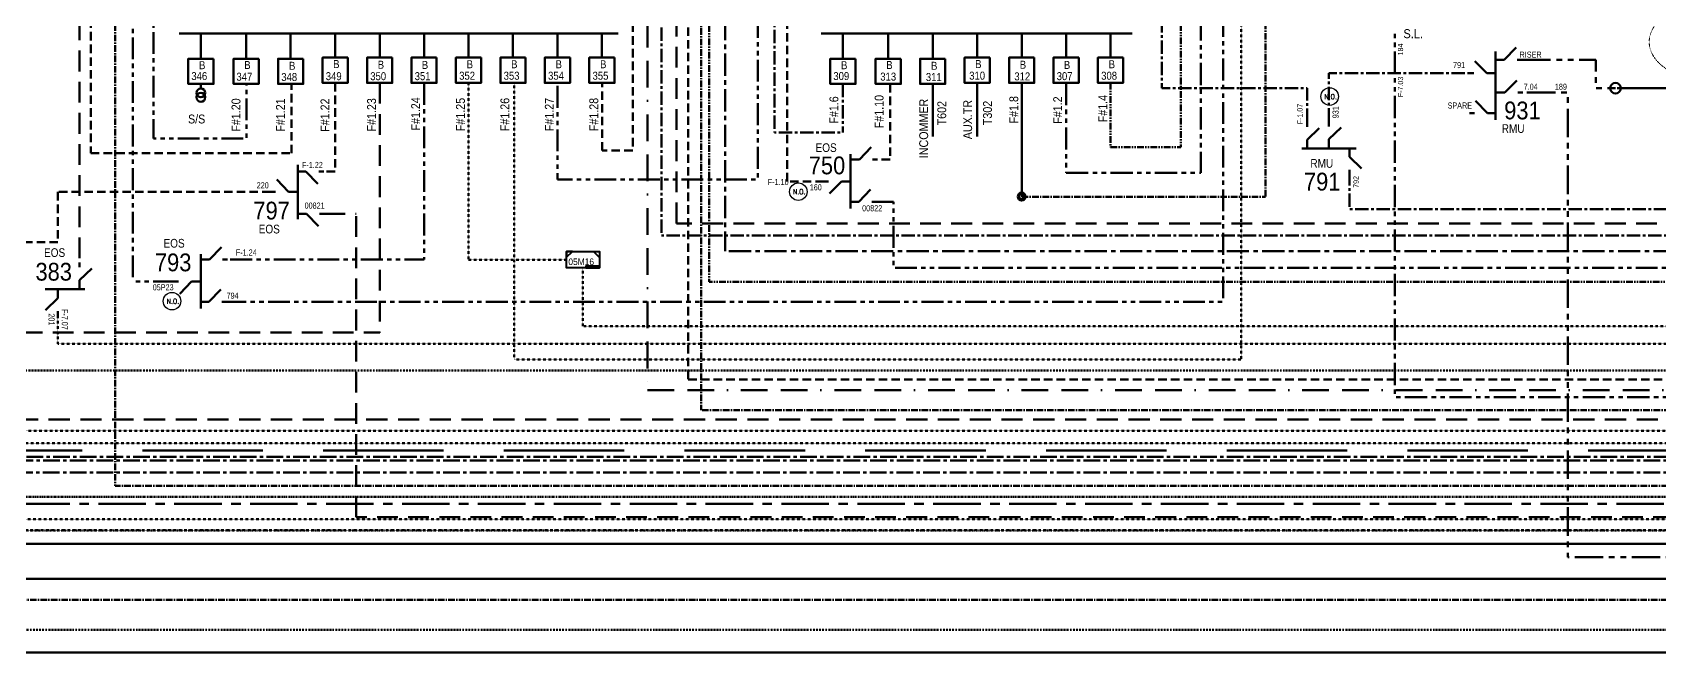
# Model space of a CAD drawing. Header units: metres. Extents: x 65984 to 144644, y -19036 to 23726.
# Drawn here: x 117662 to 118576, y 19808 to 20156 of the extents above; entities that cross this region are included whole.
import ezdxf
from ezdxf.enums import TextEntityAlignment as Align

# ---------------------------------------------------------------- set-up
doc = ezdxf.new("R2010")
doc.units = ezdxf.units.M
doc.header["$MEASUREMENT"] = 0
for name, pattern in [('( Border )', [1.75, 0.5, -0.25, 0.5, -0.25, 0, -0.25]), ('( Center )', [2, 1.25, -0.25, 0.25, -0.25]), ('( Phantom )', [2.5, 1.25, -0.25, 0.25, -0.25, 0.25, -0.25]), ('DGN Style 3', [0.013877, 0, -0.013877]), ('DGN Style 4', [1.6, 0.8, -0.4, 0, -0.4]), ('DGN Style 6', [1.9, 0.7, -0.4, 0, -0.4, 0, -0.4]), ('DGN Style 7', [2, 0.9, -0.4, 0.3, -0.4]), ('HIDDEN2', [2381.25, 1587.5, -793.75])]:
    doc.linetypes.add(name, pattern=pattern)
doc.layers.get('0').update_dxf_attribs({"color": 95, "lineweight": 40})
for name, color, linetype, lineweight in [('ABS NUMBER', 112, 'Continuous', 30), ('CONTRACTOR NAME', 95, 'Continuous', 40), ('d_eos', 111, 'Continuous', 40), ('d_eos no', 121, 'Continuous', 40), ('d_switch', 95, 'Continuous', 40), ('d_tf no', 6, 'Continuous', 40), ('d_tf_200', 1, 'Continuous', 40), ('d_ug cable', 95, 'Continuous', 40), ('d_ug main line', 95, 'Continuous', 40), ('d_unit sub', 7, 'Continuous', 40), ('FDR  1  16', 234, 'Continuous', 40), ('fedr no', 95, 'Continuous', 40), ('GRID STATION 01', 7, 'Continuous', 40), ('Level 37', 7, 'Continuous', 0), ('O H MAIN FEEDER', 4, 'Continuous', 100), ('SW N O', 114, 'Continuous', 30)]:
    doc.layers.add(name, color=color, linetype=linetype, lineweight=lineweight)
doc.styles.add('Style-Arial', font='arial.ttf')
doc.styles.add('Style-ENGINEERING', font='ENGINEERING.shx')
doc.styles.add('Style-msdefault', font='msdefault.shx')
doc.styles.add('Style-STANDARD', font='STANDARD.shx')

# ---------------------------------------------------------------- blocks, each defined once
blk = doc.blocks.new('TFU_37')
at = {"layer": 'd_tf_200', "color": 7, "linetype": 'Continuous', "lineweight": 100}
blk.add_line((0, 10), (0, 0), dxfattribs=at)
for centre in [(0, 30), (0, 20)]:
    blk.add_circle(centre, 10, dxfattribs=at)
blk = doc.blocks.new('*U892')
at = {"layer": 'SW N O', "color": 3}
blk.add_circle((0, 0), 16.8, dxfattribs=at)
at = {"layer": 'SW N O', "color": 3, "style": 'Style-STANDARD'}
blk.add_text('N.O.', height=9.6, dxfattribs=at).set_placement((1.7, -0.2), align=Align.MIDDLE_CENTER)
blk = doc.blocks.new('*U900')
at = {"layer": 'd_eos', "color": 7, "linetype": 'Continuous', "lineweight": 211, "ltscale": 0.625574}
for p, q in [((0.15, -13.36), (0.15, 17.24)), ((0.15, 13.44), (4.71, 13.44)), ((4.71, 13.44), (11.37, 6.58)), ((12, 13.44), (14.77, 13.44)), ((-12.36, 1.97), (-15.13, 1.97)), ((-5.07, 1.97), (-11.73, 8.84)), ((-0.51, 1.97), (-5.07, 1.97)), ((0.51, -10.36), (5.07, -10.36)), ((5.07, -10.36), (11.73, -17.22)), ((12.36, -10.36), (15.13, -10.36))]:
    blk.add_line(p, q, dxfattribs=at)
blk = doc.blocks.new('*U901')
at = {"layer": 'd_eos', "color": 7, "linetype": 'Continuous', "lineweight": 211, "ltscale": 0.625574}
for p, q in [((0.15, 13.35), (0.15, -17.25)), ((0.51, 10.35), (5.06, 10.35)), ((5.06, 10.35), (11.73, 17.21)), ((12.36, 10.35), (15.13, 10.35)), ((-12.37, -1.98), (-15.14, -1.98)), ((-5.07, -1.98), (-11.74, -8.85)), ((-0.52, -1.98), (-5.07, -1.98)), ((4.7, -13.45), (11.36, -6.59)), ((0.15, -13.45), (4.7, -13.45)), ((12, -13.45), (14.76, -13.45))]:
    blk.add_line(p, q, dxfattribs=at)
blk = doc.blocks.new('TF_8')
at = {"color": 0, "linetype": 'ByBlock', "lineweight": -2}
blk.add_line((6.3, 4.95), (9.9, 1.35), dxfattribs=at)
blk.add_3dface([(-10.1, 4.95), (9.9, 4.95), (9.9, -5.05), (-10.1, -5.05)], dxfattribs=at)
blk = doc.blocks.new('*U2404')
at = {"layer": 'd_unit sub', "color": 30, "linetype": 'Continuous', "lineweight": 40, "flags": 128}
for points in [[(-9.48, 1.38), (-6.07, 4.73), (-9.48, 4.73)], [(9.49, 1.32), (6.02, 4.73), (9.5, 4.73)]]:
    blk.add_lwpolyline(points, close=True, dxfattribs=at)
at = {"layer": 'd_unit sub', "color": 30, "linetype": 'Continuous', "lineweight": 40, "xscale": 0.94866334575076, "yscale": 0.94866334575076, "zscale": 0.4380515265747434, "rotation": 359.9999999999999}
blk.add_blockref('TF_8', (0.1, 0.04), dxfattribs=at)
blk = doc.blocks.new('*U3757')
at = {"layer": 'd_eos', "color": 7, "linetype": 'Continuous', "lineweight": 211, "ltscale": 0.625574}
for p, q in [((4.8, 13.47), (11.46, 20.34)), ((-5.11, 5.84), (-11.77, 12.7)), ((-0.12, 18.13), (-0.12, -20.3)), ((0.25, 13.47), (4.8, 13.47)), ((12.1, 13.47), (14.87, 13.47)), ((-12.4, 5.84), (-15.17, 5.84)), ((-0.55, 5.84), (-5.11, 5.84)), ((5.1, -5.03), (11.76, 1.83)), ((0.55, -5.04), (5.1, -5.04)), ((12.4, -5.04), (15.17, -5.04)), ((-11.97, -16.51), (-14.74, -16.51)), ((-4.67, -16.5), (-11.33, -9.64)), ((-0.12, -16.51), (-4.67, -16.51))]:
    blk.add_line(p, q, dxfattribs=at)

msp = doc.modelspace()

# ---------------------------------------------------------------- linework, layer by layer
at = {"color": 1, "linetype": 'DGN Style 3', "lineweight": 140, "flags": 128}
msp.add_lwpolyline([(125582.62, 22197.14), (125784.7, 22197.14), (125784.7, 19882.81), (116946.75, 19882.81), (116946.75, 20259.6), (116860.93, 20259.72)], dxfattribs=at)
at = {"color": 3, "linetype": 'DGN Style 3', "lineweight": 140, "flags": 128}
msp.add_lwpolyline([(116807.75, 20242.14), (116807.75, 20219.48), (116935.18, 20219.48), (116935.18, 19876.71), (125825.53, 19876.71), (125825.53, 22095.41), (125562.34, 22095.41)], dxfattribs=at)
at = {"color": 1, "linetype": 'DGN Style 4', "lineweight": 70, "flags": 128}
msp.add_lwpolyline([(128559.87, 20572.74), (128559.87, 20579.03), (128073.94, 20579.03), (128073.94, 21718.25), (128073.94, 21718.25), (125710.48, 21718.25), (125710.48, 19820.77), (115844.17, 19820.77), (115844.17, 19939.02)], dxfattribs=at)
at = {"layer": 'CONTRACTOR NAME', "color": 30, "lineweight": 211, "ltscale": 0.498271, "flags": 128}
for points in [[(117978.38, 20024.1), (117972.96, 20024.1), (117972.96, 20025.09), (117978.38, 20025.09)], [(117980.38, 20024.1), (117978.38, 20024.1), (117978.38, 20025.09), (117980.38, 20025.09)]]:
    msp.add_lwpolyline(points, close=True, dxfattribs=at)
at = {"layer": 'd_eos', "color": 7, "linetype": 'Continuous', "lineweight": 211, "ltscale": 0.625574}
for p, q in [((118378.32, 20103.37), (118378.32, 20106.14)), ((118378.32, 20096.08), (118385.18, 20102.74)), ((118390.65, 20103.67), (118390.65, 20106.44)), ((118390.65, 20096.38), (118397.51, 20103.04)), ((118126.59, 20085.07), (118133.25, 20091.93)), ((118375.32, 20091.16), (118405.91, 20091.16)), ((118378.32, 20091.52), (118378.32, 20096.08)), ((118390.65, 20091.82), (118390.65, 20096.38)), ((118402.12, 20091.16), (118402.12, 20086.6)), ((118121.67, 20088.07), (118121.67, 20057.47)), ((118122.03, 20085.07), (118126.59, 20085.07)), ((118133.88, 20085.07), (118136.65, 20085.07)), ((118402.12, 20086.6), (118408.98, 20079.94)), ((118109.16, 20072.73), (118106.39, 20072.73)), ((118116.45, 20072.73), (118109.79, 20065.87)), ((118121.01, 20072.74), (118116.45, 20072.73)), ((118402.12, 20079.31), (118402.12, 20076.54)), ((118126.23, 20061.27), (118132.89, 20068.13)), ((118121.67, 20061.26), (118126.23, 20061.26)), ((118133.52, 20061.26), (118136.29, 20061.26)), ((117688.12, 20024.46), (117688.12, 20027.22)), ((117688.12, 20017.16), (117694.98, 20023.82)), ((117688.12, 20012.61), (117688.12, 20017.16)), ((117691.12, 20012.24), (117668.84, 20012.24)), ((117675.79, 20011.58), (117675.79, 20007.02)), ((117675.79, 20007.02), (117668.92, 20000.36)), ((117675.79, 19999.73), (117675.79, 19996.96))]:
    msp.add_line(p, q, dxfattribs=at)
at = {"layer": 'd_ug cable', "color": 7, "linetype": 'Continuous', "lineweight": 158}
for p, q in [((118167.81, 20127.51), (118167.81, 20098.04)), ((118192.81, 20128.11), (118192.81, 20098.04))]:
    msp.add_line(p, q, dxfattribs=at)
at = {"layer": 'd_ug cable', "color": 98, "linetype": 'Continuous', "lineweight": 158}
msp.add_line((118217.88, 20128.11), (118217.88, 20064.11), dxfattribs=at)
at = {"layer": 'd_ug cable', "color": 11, "linetype": 'DGN Style 3', "lineweight": 100, "flags": 128}
msp.add_lwpolyline([(116936.07, 20791.07), (116989.75, 20791.07), (116989.75, 20008.05), (117030.6, 20008.05), (117030.6, 19932.59), (125125.2, 19932.59), (125125.2, 22069.98), (125473.72, 22069.98)], dxfattribs=at)
at = {"layer": 'd_ug cable', "color": 30, "linetype": 'DGN Style 3', "lineweight": 140, "flags": 128}
for points in [[(123535.66, 20621.08), (123496.41, 20621.08), (123496.41, 19991.38), (117971.14, 19991.38), (117971.14, 20024.1)], [(117961.9, 20028.73), (117906.79, 20028.73), (117906.79, 20128.11)]]:
    msp.add_lwpolyline(points, dxfattribs=at)
at = {"layer": 'd_ug cable', "color": 234, "linetype": 'DGN Style 3', "lineweight": 158, "flags": 128}
msp.add_lwpolyline([(118824.92, 20529.48), (118824.92, 19925.6), (117333.78, 19925.6), (117333.78, 19949.75)], dxfattribs=at)
at = {"layer": 'd_ug cable', "color": 3, "linetype": 'HIDDEN2', "lineweight": 200, "ltscale": 0.003}
msp.add_lwpolyline([(118106.65, 20072.73), (118086.08, 20072.73), (118086.08, 20304.69), (118134.96, 20304.69), (118134.96, 20442.44), (118097.37, 20442.44)], dxfattribs=at)
at = {"layer": 'd_ug cable', "color": 111, "linetype": 'DGN Style 3', "lineweight": 158, "flags": 128}
for points in [[(118615.69, 20404.5), (118423.9, 20404.5), (118423.9, 20341.7), (118341.29, 20341.7), (118341.29, 19972.63)], [(118341.29, 19972.63), (117932.4, 19972.63), (117932.4, 20128.11)]]:
    msp.add_lwpolyline(points, dxfattribs=at)
at = {"layer": 'd_ug cable', "color": 98, "linetype": 'HIDDEN2', "lineweight": 140, "ltscale": 0.003}
msp.add_lwpolyline([(117788.47, 20300.38), (117788.47, 20259.32), (118030.35, 20259.32), (118030.35, 19961.35)], dxfattribs=at)
at = {"layer": 'd_ug cable', "color": 114, "linetype": 'HIDDEN2', "lineweight": 200, "ltscale": 0.003}
msp.add_lwpolyline([(117910.99, 20307.52), (117910.99, 20290.07), (117999.13, 20290.07), (117999.13, 20090.01), (117981.98, 20090.01), (117981.98, 20128.11)], dxfattribs=at)
at = {"layer": 'd_ug cable', "color": 20, "linetype": 'HIDDEN2', "lineweight": 158, "ltscale": 0.003}
msp.add_lwpolyline([(117694.45, 20185.31), (117694.45, 20088.52), (117807.36, 20088.52), (117807.36, 20127.51)], dxfattribs=at)
at = {"layer": 'd_ug cable', "color": 1, "linetype": 'HIDDEN2', "lineweight": 200, "ltscale": 0.003}
msp.add_lwpolyline([(117831.8, 20128.11), (117831.8, 20078.31), (117825.44, 20078.31)], dxfattribs=at)
at = {"layer": 'd_ug cable', "color": 6, "linetype": 'HIDDEN2', "lineweight": 200, "ltscale": 0.003}
msp.add_lwpolyline([(118143.85, 20127.51), (118143.85, 20085.07), (118136.65, 20085.07)], dxfattribs=at)
at = {"layer": 'd_ug cable', "color": 157, "linetype": 'HIDDEN2', "lineweight": 200, "ltscale": 0.003}
msp.add_lwpolyline([(117795.58, 20066.84), (117675.96, 20066.84), (117675.96, 20038.62), (117603.3, 20038.62)], dxfattribs=at)
at = {"layer": 'd_ug cable', "color": 98, "linetype": 'HIDDEN2', "lineweight": 158, "ltscale": 0.003}
msp.add_lwpolyline([(118030.35, 19961.35), (119509.46, 19961.35)], dxfattribs=at)
at = {"layer": 'd_ug main line', "color": 220, "linetype": 'HIDDEN2', "lineweight": 158, "ltscale": 0.00735, "true_color": 0xff08ad}
msp.add_line((117688.12, 20163.72), (117688.12, 20027.22), dxfattribs=at)
at = {"layer": 'd_ug main line', "color": 234, "linetype": 'HIDDEN2', "lineweight": 158, "ltscale": 0.00735}
msp.add_line((117856.87, 20128.11), (117856.87, 19987.84), dxfattribs=at)
at = {"layer": 'd_ug main line', "color": 7, "linetype": '( Phantom )', "lineweight": 158, "ltscale": 10}
msp.add_line((118242.81, 20128.11), (118242.81, 20077.59), dxfattribs=at)
at = {"layer": 'd_ug main line', "color": 13, "linetype": '( Phantom )', "lineweight": 158, "ltscale": 3}
msp.add_line((118267.81, 20128.11), (118267.81, 20091.92), dxfattribs=at)
at = {"layer": 'd_ug main line', "color": 98, "linetype": '( Center )', "lineweight": 140, "ltscale": 2.94}
msp.add_line((118217.88, 20064.11), (118355.04, 20064.11), dxfattribs=at)
at = {"layer": 'd_ug main line', "color": 1, "linetype": 'HIDDEN2', "lineweight": 140, "ltscale": 0.00735}
msp.add_line((117825.8, 20054.51), (117843.68, 20054.51), dxfattribs=at)
at = {"layer": 'd_ug main line', "color": 160, "linetype": 'DGN Style 3', "lineweight": 140, "true_color": 0x0d31ff}
for p in [(117675.79, 19996.96), (125133.44, 19981.46)]:
    msp.add_line(p, (117675.79, 19981.46), dxfattribs=at)
at = {"layer": 'd_ug main line', "color": 17, "linetype": '( Center )', "lineweight": 158, "ltscale": 2.94}
msp.add_line((119541.2, 19944.1), (118037.61, 19944.1), dxfattribs=at)
at = {"layer": 'd_ug main line', "color": 194, "linetype": 'HIDDEN2', "lineweight": 140, "ltscale": 0.042676}
msp.add_line((125514.47, 19921.46), (117658.12, 19921.46), dxfattribs=at)
at = {"layer": 'd_ug main line', "color": 194, "linetype": '( Center )', "lineweight": 158, "ltscale": 2.94, "flags": 128}
msp.add_lwpolyline([(116768.12, 20333.05), (116768.12, 20291.33), (116969.97, 20291.33), (116969.97, 20103.25), (117041.44, 20103.25), (117041.44, 19837.49), (125796.74, 19837.49), (125796.74, 22228.74), (125677.36, 22228.74)], dxfattribs=at)
at = {"layer": 'd_ug main line', "color": 200, "linetype": '( Phantom )', "lineweight": 106, "ltscale": 12.802868, "flags": 128}
for points in [[(125624.05, 21392.22), (125624.05, 19861.46), (118524.97, 19861.46), (118524.97, 20122.61), (118499.59, 20122.61)], [(118499.29, 20141.12), (118540.71, 20141.12), (118540.71, 20125.13), (118551.78, 20125.13)]]:
    msp.add_lwpolyline(points, dxfattribs=at)
at = {"layer": 'd_ug main line', "color": 200, "linetype": 'DGN Style 7', "lineweight": 80, "flags": 128}
msp.add_lwpolyline([(117122.19, 19949.75), (117122.19, 19895.4), (125326.12, 19895.4), (125326.12, 21307.97)], dxfattribs=at)
at = {"layer": 'd_ug main line', "color": 3, "linetype": '( Center )', "lineweight": 140, "ltscale": 2.94, "flags": 128}
msp.add_lwpolyline([(125541.32, 21250.02), (125541.32, 19901.6), (117708.12, 19901.6), (117708.12, 20550.69), (117719.82, 20550.69)], dxfattribs=at)
at = {"layer": 'd_ug main line', "color": 22, "linetype": 'DGN Style 6', "lineweight": 140, "flags": 128}
msp.add_lwpolyline([(125590.69, 21115.95), (125590.69, 19876.46), (117300.1, 19876.46), (117300.27, 19955.54)], dxfattribs=at)
at = {"layer": 'd_ug main line', "color": 1, "linetype": 'HIDDEN2', "lineweight": 158, "ltscale": 0.00735}
msp.add_lwpolyline([(118814.59, 20984.05), (118785.03, 20984.05), (118785.03, 20049.16), (118023.71, 20049.16), (118023.71, 20253.35), (117806.81, 20253.35), (117806.81, 20213.23)], dxfattribs=at)
at = {"layer": 'd_ug main line', "color": 4, "linetype": '( Phantom )', "lineweight": 140, "ltscale": 9.8, "flags": 128}
for points in [[(118628.27, 20579.58), (118628.27, 20570.17), (118599.44, 20570.17), (118599.44, 20445.7), (118408.64, 20445.7), (118408.64, 20354.72), (118331.09, 20354.72), (118331.09, 20005.02), (117769.6, 20005.02)], [(117881.8, 20128.11), (117881.8, 20028.82), (117770.8, 20028.82)]]:
    msp.add_lwpolyline(points, dxfattribs=at)
at = {"layer": 'd_ug main line', "color": 111, "linetype": '( Phantom )', "lineweight": 158, "ltscale": 3, "flags": 128}
msp.add_lwpolyline([(118029.23, 20387.73), (118042.05, 20387.73), (118042.05, 20016.29), (119476.67, 20016.29), (119476.67, 20403.68), (119404.03, 20403.68)], dxfattribs=at)
at = {"layer": 'd_ug main line', "color": 13, "linetype": '( Phantom )', "lineweight": 158, "ltscale": 3, "flags": 128}
msp.add_lwpolyline([(118267.81, 20091.92), (118307.44, 20091.92), (118307.44, 20295.06), (118154.21, 20295.06), (118154.21, 20404.43), (118114.71, 20404.43)], dxfattribs=at)
at = {"layer": 'd_ug main line', "color": 215, "linetype": '( Center )', "lineweight": 158, "ltscale": 10, "flags": 128}
for points in [[(118051.2, 20324.59), (118051.2, 20033.51)], [(124020.03, 20259.15), (124020.03, 20033.51), (118051.2, 20033.51)]]:
    msp.add_lwpolyline(points, dxfattribs=at)
at = {"layer": 'd_ug main line', "color": 7, "linetype": '( Phantom )', "lineweight": 158, "ltscale": 10, "flags": 128}
msp.add_lwpolyline([(118242.81, 20077.59), (118318.53, 20077.59), (118318.53, 20312.56), (118290.57, 20312.64), (118290.57, 20312.64), (118315.5, 20312.56)], dxfattribs=at)
at = {"layer": 'd_ug main line', "color": 253, "linetype": '( Phantom )', "lineweight": 158, "ltscale": 9.8, "flags": 128}
msp.add_lwpolyline([(117928.2, 20301.21), (117928.2, 20278.33), (117729.76, 20278.33), (117729.76, 20096.76), (117782.04, 20096.76), (117782.04, 20127.51)], dxfattribs=at)
at = {"layer": 'd_ug main line', "color": 17, "linetype": '( Center )', "lineweight": 158, "ltscale": 2.94, "flags": 128}
msp.add_lwpolyline([(117827.56, 20295.64), (117827.56, 20265.13), (118037.61, 20265.13), (118037.61, 19944.1)], dxfattribs=at)
at = {"layer": 'd_ug main line', "color": 234, "linetype": '( Phantom )', "lineweight": 158, "ltscale": 9.8, "flags": 128}
msp.add_lwpolyline([(118169.55, 20261.5), (118069.42, 20261.5), (118069.42, 20073.71), (117956.8, 20073.71), (117956.8, 20128.11)], dxfattribs=at)
at = {"layer": 'd_ug main line', "color": 60, "linetype": '( Border )', "lineweight": 140, "ltscale": 30, "flags": 128}
for points in [[(117956.92, 20213.23), (117956.92, 20241.75), (118007.4, 20241.75), (118007.4, 19955.46)], [(118007.4, 19955.46), (118686.75, 19955.46), (118686.75, 20086.57)]]:
    msp.add_lwpolyline(points, dxfattribs=at)
at = {"layer": 'd_ug main line', "color": 160, "linetype": '( Phantom )', "lineweight": 140, "ltscale": 9.8, "true_color": 0x0d31ff, "flags": 128}
for points in [[(117718.12, 20227.12), (117718.12, 20016.49)], [(117741.79, 20016.49), (117718.12, 20016.49)]]:
    msp.add_lwpolyline(points, dxfattribs=at)
at = {"layer": 'd_ug main line', "color": 98, "linetype": '( Center )', "lineweight": 140, "ltscale": 2.94, "flags": 128}
msp.add_lwpolyline([(118355.04, 20197.28), (118355.04, 20064.11)], dxfattribs=at)
at = {"layer": 'd_ug main line', "color": 22, "linetype": '( Phantom )', "lineweight": 100, "ltscale": 10, "flags": 128}
msp.add_lwpolyline([(125145.86, 19951.46), (118427.64, 19951.46), (118427.64, 20158.21)], dxfattribs=at)
at = {"layer": 'd_ug main line', "color": 1, "linetype": 'HIDDEN2', "lineweight": 140, "ltscale": 0.00735}
msp.add_lwpolyline([(118847.21, 19883.98), (117843.68, 19883.98), (117843.68, 20054.51)], dxfattribs=at)
at = {"layer": 'd_ug main line', "color": 6, "linetype": '( Phantom )', "lineweight": 140, "ltscale": 9.8, "flags": 128}
msp.add_lwpolyline([(118134.87, 20061.26), (118145.81, 20061.26), (118145.81, 20024.06), (118804.84, 20024.06)], dxfattribs=at)
at = {"layer": 'd_ug main line', "color": 157, "linetype": 'DGN Style 4', "lineweight": 140, "flags": 128}
msp.add_lwpolyline([(125140.11, 19966.46), (117620.71, 19966.46), (117620.71, 20026.33)], dxfattribs=at)
at = {"layer": 'd_ug main line', "color": 234, "linetype": 'HIDDEN2', "lineweight": 158, "ltscale": 0.00735}
msp.add_lwpolyline([(117357.98, 19978.99), (117357.98, 19987.84), (117856.87, 19987.84)], dxfattribs=at)
at = {"layer": 'd_ug main line', "color": 36, "linetype": 'HIDDEN2', "lineweight": 70, "ltscale": 0.0075}
msp.add_lwpolyline([(117063.5, 19958.15), (117063.5, 19938.86), (125152.61, 19938.86)], dxfattribs=at)
at = {"layer": 'FDR  1  16', "color": 191, "linetype": '( Center )', "lineweight": 140, "ltscale": 6}
msp.add_line((118117.33, 20127.51), (118117.33, 20100.2), dxfattribs=at)
at = {"layer": 'FDR  1  16', "color": 55, "linetype": '( Center )', "lineweight": 140, "ltscale": 6}
msp.add_line((118378.32, 20106.14), (118378.32, 20125.13), dxfattribs=at)
at = {"layer": 'FDR  1  16', "color": 30, "linetype": '( Center )', "lineweight": 70, "ltscale": 7.500037}
msp.add_line((125362.7, 19917.94), (117057.36, 19917.94), dxfattribs=at)
at = {"layer": 'FDR  1  16', "color": 154, "linetype": '( Center )', "lineweight": 106, "ltscale": 7.500037, "flags": 128}
msp.add_lwpolyline([(116110.23, 19993.55), (116110.23, 19915.89), (125674.45, 19915.89), (125674.45, 21860.43), (125695.57, 21860.43)], dxfattribs=at)
at = {"layer": 'FDR  1  16', "color": 1, "linetype": '( Center )', "lineweight": 70, "ltscale": 7.500037, "flags": 128}
msp.add_lwpolyline([(125488.92, 21502.07), (125488.92, 19909.03), (117049.6, 19909.03), (117049.6, 19946.81)], dxfattribs=at)
at = {"layer": 'FDR  1  16', "color": 1, "linetype": '( Center )', "lineweight": 211, "ltscale": 21.338113, "flags": 128}
msp.add_lwpolyline([(125575.6, 21301.98), (125575.6, 19891.46), (117648.12, 19891.46), (117648.12, 20163.42)], dxfattribs=at)
at = {"layer": 'FDR  1  16', "color": 41, "linetype": '( Center )', "lineweight": 158, "ltscale": 6, "flags": 128}
msp.add_lwpolyline([(119426.01, 20464.94), (119456.5, 20464.94), (119456.5, 20042.24), (118015.24, 20042.24), (118015.24, 20247.97), (117831.35, 20247.97), (117831.35, 20213.23)], dxfattribs=at)
at = {"layer": 'FDR  1  16', "color": 55, "linetype": '( Center )', "lineweight": 140, "ltscale": 6, "flags": 128}
for points in [[(118402.12, 20077.9), (118402.12, 20057.1), (119525.86, 20057.1), (119525.86, 20471.03), (119537.16, 20471.03)], [(118267.83, 20213.23), (118267.83, 20240.2), (118296.64, 20240.2), (118296.64, 20125.13), (118378.32, 20125.13)]]:
    msp.add_lwpolyline(points, dxfattribs=at)
at = {"layer": 'FDR  1  16', "color": 191, "linetype": '( Center )', "lineweight": 140, "ltscale": 6, "flags": 128}
msp.add_lwpolyline([(118028.03, 20298.99), (118078.9, 20298.99), (118078.9, 20100.2), (118117.33, 20100.2)], dxfattribs=at)
at = {"layer": 'FDR  1  16', "color": 200, "linetype": '( Center )', "lineweight": 140, "ltscale": 6, "flags": 128}
msp.add_lwpolyline([(118390.65, 20106.44), (118390.65, 20133.49), (118469.53, 20133.49)], dxfattribs=at)
at = {"layer": 'fedr no', "color": 82, "linetype": 'DGN Style 3', "lineweight": 13, "true_color": 0x1dc70e}
msp.add_ellipse((118603.74, 20151.15), major_axis=(33.02, 0), ratio=0.651175, dxfattribs=at)
at = {"layer": 'GRID STATION 01', "lineweight": 211, "ltscale": 0.379284}
for p, q in [((117990.96, 20155.82), (117744.19, 20155.83)), ((118280.01, 20155.83), (118105.2, 20155.83))]:
    msp.add_line(p, q, dxfattribs=at)
at = {"layer": 'GRID STATION 01', "color": 7, "lineweight": 211, "ltscale": 0.379284}
for p, q in [((117756.32, 20155.83), (117756.32, 20141.71)), ((118167.81, 20156.27), (118167.81, 20141.71)), ((118192.81, 20155.83), (118192.81, 20142.3)), ((118242.81, 20155.83), (118242.81, 20142.3))]:
    msp.add_line(p, q, dxfattribs=at)
at = {"layer": 'GRID STATION 01', "color": 253, "lineweight": 211, "ltscale": 0.379284}
msp.add_line((117781.8, 20155.83), (117781.8, 20141.71), dxfattribs=at)
at = {"layer": 'GRID STATION 01', "color": 20, "lineweight": 211, "ltscale": 0.379284}
msp.add_line((117806.8, 20156.27), (117806.8, 20141.71), dxfattribs=at)
at = {"layer": 'GRID STATION 01', "color": 1, "lineweight": 211, "ltscale": 0.379284}
msp.add_line((117831.8, 20155.83), (117831.8, 20142.3), dxfattribs=at)
at = {"layer": 'GRID STATION 01', "color": 234, "lineweight": 211, "ltscale": 0.379284}
for p, q in [((117856.87, 20155.83), (117856.87, 20142.3)), ((117956.8, 20155.82), (117956.8, 20142.3))]:
    msp.add_line(p, q, dxfattribs=at)
at = {"layer": 'GRID STATION 01', "color": 4, "lineweight": 211, "ltscale": 0.379284}
msp.add_line((117881.8, 20155.83), (117881.8, 20142.3), dxfattribs=at)
at = {"layer": 'GRID STATION 01', "color": 30, "lineweight": 211, "ltscale": 0.379284}
msp.add_line((117906.8, 20155.82), (117906.8, 20142.3), dxfattribs=at)
at = {"layer": 'GRID STATION 01', "color": 111, "lineweight": 211, "ltscale": 0.379284}
msp.add_line((117931.8, 20155.82), (117931.8, 20142.3), dxfattribs=at)
at = {"layer": 'GRID STATION 01', "color": 114, "lineweight": 211, "ltscale": 0.379284}
msp.add_line((117981.8, 20155.82), (117981.8, 20142.3), dxfattribs=at)
at = {"layer": 'GRID STATION 01', "color": 191, "lineweight": 211, "ltscale": 0.379284}
msp.add_line((118117.33, 20155.83), (118117.33, 20141.71), dxfattribs=at)
at = {"layer": 'GRID STATION 01', "color": 6, "lineweight": 211, "ltscale": 0.379284}
msp.add_line((118142.81, 20155.83), (118142.81, 20141.71), dxfattribs=at)
at = {"layer": 'GRID STATION 01', "color": 98, "lineweight": 211, "ltscale": 0.379284}
msp.add_line((118217.88, 20155.83), (118217.88, 20142.3), dxfattribs=at)
at = {"layer": 'GRID STATION 01', "color": 13, "lineweight": 211, "ltscale": 0.379284}
msp.add_line((118267.81, 20155.82), (118267.81, 20142.3), dxfattribs=at)
at = {"layer": 'GRID STATION 01', "color": 7, "lineweight": 106, "ltscale": 0.379284, "flags": 128}
for points in [[(117763.42, 20141.71), (117749.22, 20141.71), (117749.22, 20127.51), (117763.42, 20127.51)], [(118174.91, 20141.71), (118160.71, 20141.71), (118160.71, 20127.51), (118174.91, 20127.51)], [(118199.91, 20142.3), (118185.71, 20142.3), (118185.71, 20128.11), (118199.91, 20128.11)], [(118249.91, 20142.3), (118235.71, 20142.3), (118235.71, 20128.11), (118249.91, 20128.11)]]:
    msp.add_lwpolyline(points, close=True, dxfattribs=at)
at = {"layer": 'GRID STATION 01', "color": 253, "lineweight": 106, "ltscale": 0.379284, "flags": 128}
msp.add_lwpolyline([(117788.9, 20141.71), (117774.71, 20141.71), (117774.71, 20127.51), (117788.9, 20127.51)], close=True, dxfattribs=at)
at = {"layer": 'GRID STATION 01', "color": 20, "lineweight": 106, "ltscale": 0.379284, "flags": 128}
msp.add_lwpolyline([(117813.9, 20141.71), (117799.71, 20141.71), (117799.71, 20127.51), (117813.9, 20127.51)], close=True, dxfattribs=at)
at = {"layer": 'GRID STATION 01', "color": 1, "lineweight": 106, "ltscale": 0.379284, "flags": 128}
msp.add_lwpolyline([(117838.9, 20142.3), (117824.71, 20142.3), (117824.71, 20128.11), (117838.9, 20128.11)], close=True, dxfattribs=at)
at = {"layer": 'GRID STATION 01', "color": 234, "lineweight": 106, "ltscale": 0.379284, "flags": 128}
for points in [[(117863.97, 20142.3), (117849.78, 20142.3), (117849.78, 20128.11), (117863.97, 20128.11)], [(117963.9, 20142.3), (117949.71, 20142.3), (117949.71, 20128.11), (117963.9, 20128.11)]]:
    msp.add_lwpolyline(points, close=True, dxfattribs=at)
at = {"layer": 'GRID STATION 01', "color": 4, "lineweight": 106, "ltscale": 0.379284, "flags": 128}
msp.add_lwpolyline([(117888.9, 20142.3), (117874.71, 20142.3), (117874.71, 20128.11), (117888.9, 20128.11)], close=True, dxfattribs=at)
at = {"layer": 'GRID STATION 01', "color": 30, "lineweight": 106, "ltscale": 0.379284, "flags": 128}
msp.add_lwpolyline([(117913.9, 20142.3), (117899.71, 20142.3), (117899.71, 20128.11), (117913.9, 20128.11)], close=True, dxfattribs=at)
at = {"layer": 'GRID STATION 01', "color": 111, "lineweight": 106, "ltscale": 0.379284, "flags": 128}
msp.add_lwpolyline([(117938.9, 20142.3), (117924.71, 20142.3), (117924.71, 20128.11), (117938.9, 20128.11)], close=True, dxfattribs=at)
at = {"layer": 'GRID STATION 01', "color": 114, "lineweight": 106, "ltscale": 0.379284, "flags": 128}
msp.add_lwpolyline([(117988.9, 20142.3), (117974.71, 20142.3), (117974.71, 20128.11), (117988.9, 20128.11)], close=True, dxfattribs=at)
at = {"layer": 'GRID STATION 01', "color": 191, "lineweight": 106, "ltscale": 0.379284, "flags": 128}
msp.add_lwpolyline([(118124.42, 20141.71), (118110.23, 20141.71), (118110.23, 20127.51), (118124.42, 20127.51)], close=True, dxfattribs=at)
at = {"layer": 'GRID STATION 01', "color": 6, "lineweight": 106, "ltscale": 0.379284, "flags": 128}
msp.add_lwpolyline([(118149.91, 20141.71), (118135.71, 20141.71), (118135.71, 20127.51), (118149.91, 20127.51)], close=True, dxfattribs=at)
at = {"layer": 'GRID STATION 01', "color": 98, "lineweight": 106, "ltscale": 0.379284, "flags": 128}
msp.add_lwpolyline([(118224.97, 20142.3), (118210.78, 20142.3), (118210.78, 20128.11), (118224.97, 20128.11)], close=True, dxfattribs=at)
at = {"layer": 'GRID STATION 01', "color": 13, "lineweight": 106, "ltscale": 0.379284, "flags": 128}
msp.add_lwpolyline([(118274.91, 20142.3), (118260.71, 20142.3), (118260.71, 20128.11), (118274.91, 20128.11)], close=True, dxfattribs=at)
at = {"layer": 'O H MAIN FEEDER', "color": 200, "lineweight": 211, "ltscale": 0.426762}
msp.add_line((123894.79, 20125.13), (118552.79, 20125.13), dxfattribs=at)
at = {"layer": 'O H MAIN FEEDER', "color": 214, "lineweight": 211, "ltscale": 30}
msp.add_line((125693.17, 19849.27), (115522.88, 19849.27), dxfattribs=at)
at = {"layer": 'O H MAIN FEEDER', "color": 5, "lineweight": 211, "ltscale": 30, "flags": 128}
msp.add_lwpolyline([(111246.02, 19990.04), (113139.15, 19990.04), (113139.15, 19807.97), (133226.21, 19808), (133226.21, 22351.15), (129774.36, 22351.15)], dxfattribs=at)
at = {"layer": 'O H MAIN FEEDER', "color": 95, "lineweight": 211, "ltscale": 0.426762, "flags": 128}
msp.add_lwpolyline([(125714.54, 20280.94), (125714.54, 19869.08), (116079.89, 19869.08)], dxfattribs=at)
at = {"layer": 'O H MAIN FEEDER', "color": 200, "lineweight": 211, "ltscale": 0.488306}
msp.add_circle((118551.78, 20125.13), 3, dxfattribs=at)
at = {"layer": 'O H MAIN FEEDER', "color": 98, "lineweight": 211, "ltscale": 0.488306}
for centre, radius in [((118217.84, 20064.19), 2.21), ((118217.84, 20064.34), 1.55)]:
    msp.add_circle(centre, radius, dxfattribs=at)

# ---------------------------------------------------------------- block references
at = {"layer": 'd_eos', "color": 7, "linetype": 'Continuous', "lineweight": 211, "ltscale": 0.625574}
for name, p in [('*U3757', (118484.43, 20127.65)), ('*U900', (117810.67, 20064.87)), ('*U901', (117756.14, 20018.47))]:
    msp.add_blockref(name, p, dxfattribs=at)
at = {"layer": 'd_tf_200', "color": 7, "linetype": 'Continuous', "lineweight": 100, "extrusion": (0, 0, -1), "xscale": 0.25, "yscale": 0.25, "zscale": 0.25, "rotation": 179.9999999999997}
msp.add_blockref('TFU_37', (-117756.32, 20127.51), dxfattribs=at)
at = {"layer": 'd_unit sub', "color": 30, "linetype": 'Continuous', "lineweight": 40, "xscale": 0.9742284657550533, "yscale": 0.9742284657550533, "zscale": 0.9742284657550533}
msp.add_blockref('*U2404', (117971.14, 20028.73), dxfattribs=at)
at = {"layer": 'SW N O', "color": 3, "xscale": 0.2950694635422144, "yscale": 0.2950694635422144, "zscale": 0.2950694635422144}
for p in [(118391.05, 20120.43), (118092.26, 20066.96), (117740.09, 20005.41)]:
    msp.add_blockref('*U892', p, dxfattribs=at)

# ---------------------------------------------------------------- texts
at = {"layer": 'ABS NUMBER', "color": 7, "lineweight": 140, "style": 'Style-Arial', "width": 0.88}
msp.add_text('S.L.', height=5.081, dxfattribs=at).set_placement((118432.48, 20153.23))
at = {"layer": 'CONTRACTOR NAME', "color": 30, "lineweight": 211, "style": 'Style-msdefault', "width": 0.945946}
for s, height, p in [('2017.01.25', 0.683, (117973.19, 20024.95)), ('KIC', 0.572, (117978.73, 20024.89))]:
    msp.add_text(s, height=height, dxfattribs=at).set_placement(p, align=Align.TOP_LEFT)
at = {"layer": 'd_eos no', "color": 7, "linetype": 'Continuous', "lineweight": 140, "style": 'Style-Arial', "width": 0.88}
for s, p in [('931', (118489.18, 20117.6)), ('750', (118098.13, 20086.72)), ('791', (118376.59, 20077.61))]:
    msp.add_text(s, height=10, dxfattribs=at).set_placement(p, align=Align.TOP_LEFT)
for s, p in [('797', (117785.83, 20051.32)), ('383', (117663.31, 20016.96)), ('793', (117730.48, 20022.21))]:
    msp.add_text(s, height=10, dxfattribs=at).set_placement(p)
at = {"layer": 'd_switch', "color": 55, "linetype": 'Continuous', "lineweight": 30, "style": 'Style-msdefault', "width": 0.857143}
for s, p in [('184', (118429.42, 20143.52)), ('F-7.03', (118429.42, 20120.05)), ('F-1.07', (118372.86, 20104.82))]:
    msp.add_text(s, height=2.92, rotation=90, dxfattribs=at).set_placement(p, align=Align.TOP_LEFT)
at = {"layer": 'd_switch', "color": 111, "linetype": 'Continuous', "lineweight": 30, "style": 'Style-ENGINEERING', "width": 0.857143}
for s, p in [('RISER', (118497.81, 20145.71)), ('791', (118460.43, 20139.84)), ('SPARE', (118457.34, 20117.1))]:
    msp.add_text(s, height=3.43, dxfattribs=at).set_placement(p, align=Align.TOP_LEFT)
at = {"layer": 'd_switch', "color": 2, "linetype": 'Continuous', "lineweight": 30, "style": 'Style-ENGINEERING', "width": 0.857143}
for s, p in [('7.04', (118508.01, 20127.66)), ('189', (118524.45, 20127.66))]:
    msp.add_text(s, height=3.43, dxfattribs=at).set_placement(p, align=Align.TOP_RIGHT)
at = {"layer": 'd_switch', "color": 200, "linetype": 'Continuous', "lineweight": 30, "style": 'Style-ENGINEERING', "width": 0.857143}
msp.add_text('931', height=3.43, rotation=90, dxfattribs=at).set_placement((118396.08, 20108.22))
at = {"layer": 'd_switch', "color": 1, "linetype": 'Continuous', "lineweight": 30, "style": 'Style-ENGINEERING', "width": 0.857143}
for s, p in [('F-1.22', (117813.17, 20083.69)), ('220', (117787.7, 20072.24)), ('00821', (117814.63, 20060.85))]:
    msp.add_text(s, height=3.43, dxfattribs=at).set_placement(p, align=Align.TOP_LEFT)
at = {"layer": 'd_switch', "color": 17, "linetype": 'Continuous', "lineweight": 30, "style": 'Style-ENGINEERING', "width": 0.857143}
for s, p in [('F-1.10', (118075.06, 20074.09)), ('00822', (118128.15, 20059.37))]:
    msp.add_text(s, height=3.43, dxfattribs=at).set_placement(p, align=Align.TOP_LEFT)
at = {"layer": 'd_switch', "color": 22, "linetype": 'Continuous', "lineweight": 30, "style": 'Style-ENGINEERING', "width": 0.857143}
msp.add_text('160', height=3.43, dxfattribs=at).set_placement((118098.68, 20071.14), align=Align.TOP_LEFT)
at = {"layer": 'd_switch', "color": 55, "linetype": 'Continuous', "lineweight": 30, "style": 'Style-msdefault', "width": 0.857143}
msp.add_text('792', height=2.92, rotation=90, dxfattribs=at).set_placement((118404.39, 20075.78), align=Align.TOP_RIGHT)
at = {"layer": 'd_switch', "color": 4, "linetype": 'Continuous', "lineweight": 30, "style": 'Style-ENGINEERING', "width": 0.857143}
msp.add_text('F-1.24', height=3.43, rotation=359.99963, dxfattribs=at).set_placement((117787.7, 20034.5), align=Align.TOP_RIGHT)
at = {"layer": 'd_switch', "color": 172, "linetype": 'Continuous', "lineweight": 30, "style": 'Style-ENGINEERING', "width": 0.857143}
for s, rotation, p in [('05P23', 359.99963, (117740.98, 20014.92)), ('201', 269.99963, (117674.07, 19991.77)), ('F-7.07', 269.99963, (117681.55, 19989.32))]:
    msp.add_text(s, height=3.43, rotation=rotation, dxfattribs=at).set_placement(p, align=Align.TOP_RIGHT)
at = {"layer": 'd_switch', "color": 4, "linetype": 'Continuous', "lineweight": 30, "style": 'Style-ENGINEERING', "width": 0.857143}
msp.add_text('794', height=3.43, rotation=360, dxfattribs=at).set_placement((117770.75, 20010.22), align=Align.TOP_LEFT)
at = {"layer": 'd_tf no', "color": 30, "linetype": 'Continuous', "lineweight": 40, "style": 'Style-msdefault', "width": 0.953514}
msp.add_text('05M16', height=3.7, dxfattribs=at).set_placement((117962.96, 20029.41), align=Align.TOP_LEFT)
at = {"layer": 'GRID STATION 01', "color": 7, "linetype": 'Continuous', "lineweight": 40, "style": 'Style-msdefault', "width": 0.888889}
for s, p in [('B', (117755.28, 20140.29)), ('B', (118166.89, 20139.95)), ('B', (118191.7, 20140.94)), ('B', (118241.57, 20140.45)), ('346', (117750.94, 20134.19)), ('311', (118163.97, 20133.64)), ('310', (118188.35, 20134.43)), ('307', (118237.54, 20134.13))]:
    msp.add_text(s, height=4.5, dxfattribs=at).set_placement(p, align=Align.TOP_LEFT)
at = {"layer": 'GRID STATION 01', "color": 253, "linetype": 'Continuous', "lineweight": 40, "style": 'Style-msdefault', "width": 0.888889}
for s, p in [('B', (117780.72, 20140.39)), ('347', (117776.31, 20133.81))]:
    msp.add_text(s, height=4.5, dxfattribs=at).set_placement(p, align=Align.TOP_LEFT)
at = {"layer": 'GRID STATION 01', "color": 20, "linetype": 'Continuous', "lineweight": 40, "style": 'Style-msdefault', "width": 0.888889}
for s, p in [('B', (117805.89, 20139.95)), ('348', (117801.52, 20133.64))]:
    msp.add_text(s, height=4.5, dxfattribs=at).set_placement(p, align=Align.TOP_LEFT)
at = {"layer": 'GRID STATION 01', "color": 1, "linetype": 'Continuous', "lineweight": 40, "style": 'Style-msdefault', "width": 0.888889}
for s, p in [('B', (117830.69, 20140.94)), ('349', (117826.54, 20134.13))]:
    msp.add_text(s, height=4.5, dxfattribs=at).set_placement(p, align=Align.TOP_LEFT)
at = {"layer": 'GRID STATION 01', "color": 234, "linetype": 'Continuous', "lineweight": 40, "style": 'Style-msdefault', "width": 0.888889}
for s, p in [('B', (117855.77, 20140.56)), ('B', (117955.78, 20140.83)), ('350', (117851.55, 20134.11)), ('354', (117951.55, 20134.38))]:
    msp.add_text(s, height=4.5, dxfattribs=at).set_placement(p, align=Align.TOP_LEFT)
at = {"layer": 'GRID STATION 01', "color": 4, "linetype": 'Continuous', "lineweight": 40, "style": 'Style-msdefault', "width": 0.888889}
for s, p in [('B', (117880.56, 20140.45)), ('351', (117876.54, 20134.13))]:
    msp.add_text(s, height=4.5, dxfattribs=at).set_placement(p, align=Align.TOP_LEFT)
at = {"layer": 'GRID STATION 01', "color": 30, "linetype": 'Continuous', "lineweight": 40, "style": 'Style-msdefault', "width": 0.888889}
for s, p in [('B', (117905.78, 20140.83)), ('352', (117901.55, 20134.38))]:
    msp.add_text(s, height=4.5, dxfattribs=at).set_placement(p, align=Align.TOP_LEFT)
at = {"layer": 'GRID STATION 01', "color": 111, "linetype": 'Continuous', "lineweight": 40, "style": 'Style-msdefault', "width": 0.888889}
for s, p in [('B', (117930.78, 20140.83)), ('353', (117926.55, 20134.38))]:
    msp.add_text(s, height=4.5, dxfattribs=at).set_placement(p, align=Align.TOP_LEFT)
at = {"layer": 'GRID STATION 01', "color": 114, "linetype": 'Continuous', "lineweight": 40, "style": 'Style-msdefault', "width": 0.888889}
for s, p in [('B', (117980.78, 20140.83)), ('355', (117976.55, 20134.38))]:
    msp.add_text(s, height=4.5, dxfattribs=at).set_placement(p, align=Align.TOP_LEFT)
at = {"layer": 'GRID STATION 01', "color": 191, "linetype": 'Continuous', "lineweight": 40, "style": 'Style-msdefault', "width": 0.888889}
for s, p in [('B', (118116.28, 20140.29)), ('309', (118111.95, 20134.19))]:
    msp.add_text(s, height=4.5, dxfattribs=at).set_placement(p, align=Align.TOP_LEFT)
at = {"layer": 'GRID STATION 01', "color": 6, "linetype": 'Continuous', "lineweight": 40, "style": 'Style-msdefault', "width": 0.888889}
for s, p in [('B', (118141.73, 20140.39)), ('313', (118138.34, 20133.88))]:
    msp.add_text(s, height=4.5, dxfattribs=at).set_placement(p, align=Align.TOP_LEFT)
at = {"layer": 'GRID STATION 01', "color": 98, "linetype": 'Continuous', "lineweight": 40, "style": 'Style-msdefault', "width": 0.888889}
for s, p in [('B', (118216.78, 20140.56)), ('312', (118213.72, 20134.01))]:
    msp.add_text(s, height=4.5, dxfattribs=at).set_placement(p, align=Align.TOP_LEFT)
at = {"layer": 'GRID STATION 01', "color": 13, "linetype": 'Continuous', "lineweight": 40, "style": 'Style-msdefault', "width": 0.888889}
for s, p in [('B', (118266.79, 20140.83)), ('308', (118262.56, 20134.38))]:
    msp.add_text(s, height=4.5, dxfattribs=at).set_placement(p, align=Align.TOP_LEFT)
at = {"layer": 'GRID STATION 01', "color": 253, "linetype": 'Continuous', "lineweight": 40, "style": 'Style-msdefault', "width": 0.9}
msp.add_text('F#1.20', height=5, rotation=90, dxfattribs=at).set_placement((117773.56, 20100.67), align=Align.TOP_LEFT)
at = {"layer": 'GRID STATION 01', "color": 20, "linetype": 'Continuous', "lineweight": 40, "style": 'Style-msdefault', "width": 0.9}
msp.add_text('F#1.21', height=5, rotation=90, dxfattribs=at).set_placement((117798.56, 20100.67), align=Align.TOP_LEFT)
at = {"layer": 'GRID STATION 01', "color": 1, "linetype": 'Continuous', "lineweight": 40, "style": 'Style-msdefault', "width": 0.9}
msp.add_text('F#1.22', height=5, rotation=90, dxfattribs=at).set_placement((117823.62, 20100.58), align=Align.TOP_LEFT)
at = {"layer": 'GRID STATION 01', "color": 234, "linetype": 'Continuous', "lineweight": 40, "style": 'Style-msdefault', "width": 0.9}
for s, p in [('F#1.23', (117849.79, 20100.79)), ('F#1.27', (117949.76, 20100.95))]:
    msp.add_text(s, height=5, rotation=90, dxfattribs=at).set_placement(p, align=Align.TOP_LEFT)
at = {"layer": 'GRID STATION 01', "color": 4, "linetype": 'Continuous', "lineweight": 40, "style": 'Style-msdefault', "width": 0.9}
msp.add_text('F#1.24', height=5, rotation=90, dxfattribs=at).set_placement((117874.6, 20101.3), align=Align.TOP_LEFT)
at = {"layer": 'GRID STATION 01', "color": 30, "linetype": 'Continuous', "lineweight": 40, "style": 'Style-msdefault', "width": 0.9}
msp.add_text('F#1.25', height=5, rotation=90, dxfattribs=at).set_placement((117899.76, 20100.95), align=Align.TOP_LEFT)
at = {"layer": 'GRID STATION 01', "color": 111, "linetype": 'Continuous', "lineweight": 40, "style": 'Style-msdefault', "width": 0.9}
msp.add_text('F#1.26', height=5, rotation=90, dxfattribs=at).set_placement((117924.76, 20100.95), align=Align.TOP_LEFT)
at = {"layer": 'GRID STATION 01', "color": 114, "linetype": 'Continuous', "lineweight": 40, "style": 'Style-msdefault', "width": 0.9}
msp.add_text('F#1.28', height=5, rotation=90, dxfattribs=at).set_placement((117974.76, 20100.95), align=Align.TOP_LEFT)
at = {"layer": 'GRID STATION 01', "color": 191, "linetype": 'Continuous', "lineweight": 40, "style": 'Style-msdefault', "width": 0.9}
msp.add_text('F#1.6', height=5, rotation=90, dxfattribs=at).set_placement((118109.77, 20105.19), align=Align.TOP_LEFT)
at = {"layer": 'GRID STATION 01', "color": 6, "linetype": 'Continuous', "lineweight": 40, "style": 'Style-msdefault', "width": 0.9}
msp.add_text('F#1.10', height=5, rotation=90, dxfattribs=at).set_placement((118135.18, 20102.59), align=Align.TOP_LEFT)
at = {"layer": 'GRID STATION 01', "color": 7, "linetype": 'Continuous', "lineweight": 40, "style": 'Style-msdefault', "width": 0.9}
for s, p in [('INCOMMER', (118160.26, 20085.77)), ('T602', (118170.41, 20104.21)), ('AUX.TR', (118184.97, 20096.45)), ('T302', (118196.14, 20104.34)), ('F#1.2', (118235.6, 20105.11))]:
    msp.add_text(s, height=5, rotation=90, dxfattribs=at).set_placement(p, align=Align.TOP_LEFT)
at = {"layer": 'GRID STATION 01', "color": 98, "linetype": 'Continuous', "lineweight": 40, "style": 'Style-msdefault', "width": 0.9}
msp.add_text('F#1.8', height=5, rotation=90, dxfattribs=at).set_placement((118210.92, 20105.31), align=Align.TOP_LEFT)
at = {"layer": 'GRID STATION 01', "color": 13, "linetype": 'Continuous', "lineweight": 40, "style": 'Style-msdefault', "width": 0.9}
msp.add_text('F#1.4', height=5, rotation=90, dxfattribs=at).set_placement((118260.95, 20105.96), align=Align.TOP_LEFT)
at = {"layer": 'GRID STATION 01', "color": 7, "linetype": 'Continuous', "lineweight": 40, "style": 'Style-msdefault', "width": 0.9}
msp.add_text('S/S', height=5, dxfattribs=at).set_placement((117749.09, 20105.3))
at = {"layer": 'Level 37', "color": 7, "linetype": 'Continuous', "lineweight": 100, "style": 'Style-msdefault', "width": 0.86}
for s, p in [('RMU', (118500.63, 20104.88)), ('EOS', (118113.85, 20094.16)), ('RMU', (118393.04, 20085.3))]:
    msp.add_text(s, height=4.9, rotation=0.00037, dxfattribs=at).set_placement(p, align=Align.TOP_RIGHT)
for p in [(117800.73, 20043.49), (117680.02, 20030.26), (117747.2, 20035.51)]:
    msp.add_text('EOS', height=4.9, rotation=359.99963, dxfattribs=at).set_placement(p, align=Align.RIGHT)

doc.saveas('drawing.dxf')
